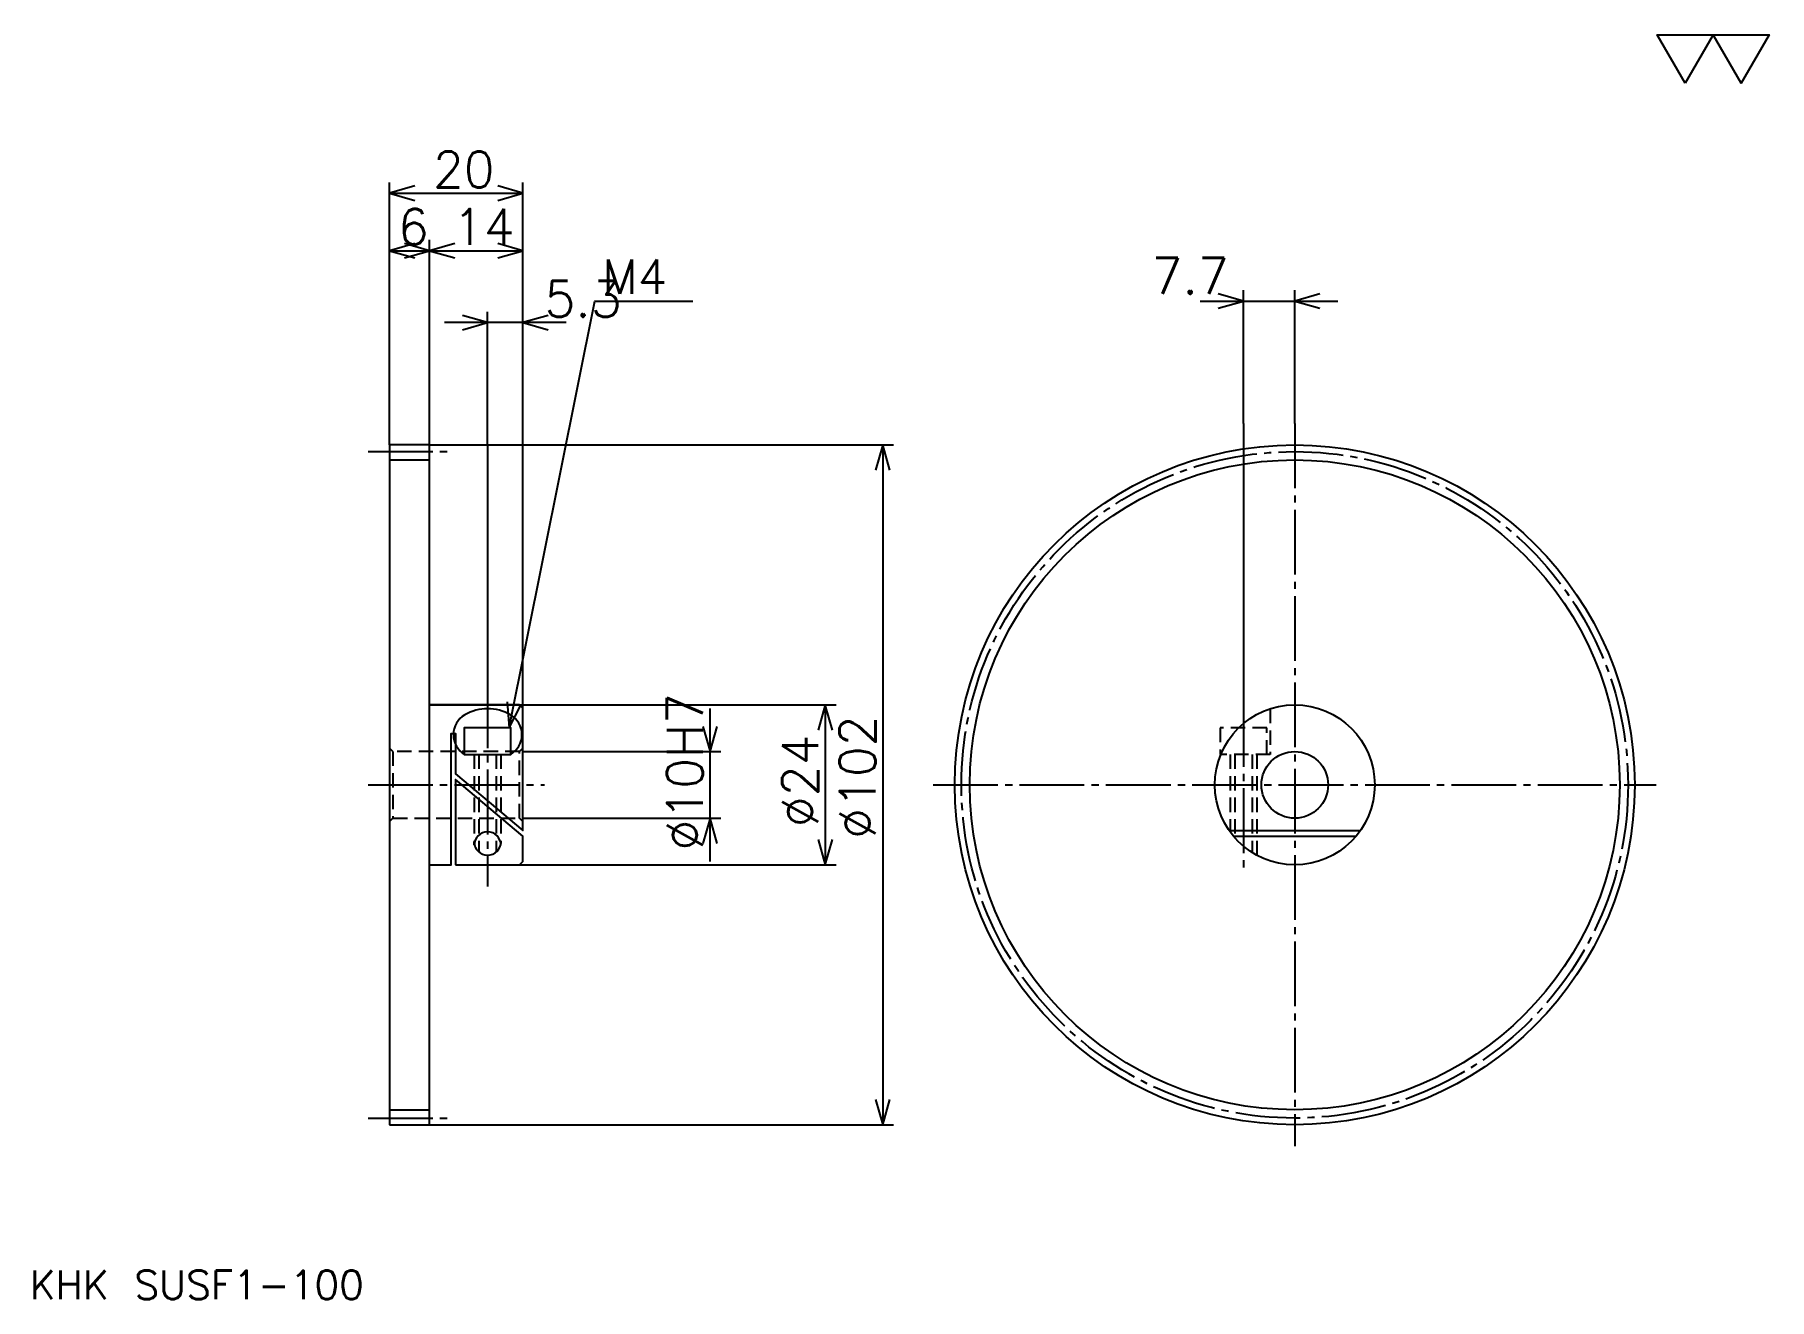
# Model space of a CAD drawing. Extents: x 12 to 272, y 12 to 202.
import ezdxf

# ---------------------------------------------------------------- set-up
doc = ezdxf.new("R2010")
doc.units = 0
doc.linetypes.add('DASHDOT', pattern=[12.955752, 9.716814, -1.079646, 1.079646, -1.079646])
doc.linetypes.add('HIDDEN', pattern=[3.238938, 2.159292, -1.079646])
doc.layers.get('0').update_dxf_attribs({"linetype": 'CONTINUOUS'})
doc.layers.add('DASHDOT', color=6, linetype='DASHDOT')
doc.layers.add('HIDDEN', color=2, linetype='HIDDEN')
doc.styles.add('KANJI', font='TXT', dxfattribs={"bigfont": 'BIGFONT'})

msp = doc.modelspace()

# ---------------------------------------------------------------- linework, layer by layer
at = {"color": 5}
for p, q in [((64.778763, 140.070801), (64.778763, 179.477875)), ((64.778763, 177.858414), (84.778763, 177.858414)), ((84.778763, 140.070801), (84.778763, 179.477875)), ((64.778763, 169.221252), (70.778763, 169.221252)), ((70.778763, 140.070801), (70.778763, 170.840714)), ((70.778763, 169.221252), (84.778763, 169.221252)), ((186.379654, 161.663727), (207.0354, 161.663727)), ((192.857529, 143.309738), (192.857529, 163.283188)), ((200.557526, 143.309738), (200.557526, 163.283188)), ((79.47876, 140.070801), (79.47876, 160.04425)), ((91.256638, 158.424774), (73.000885, 158.424774)), ((192.857529, 143.309738), (192.857529, 101.513542)), ((64.778763, 140.070801), (64.778763, 140.070801)), ((70.778763, 140.070801), (70.778763, 140.070801)), ((70.778763, 140.070801), (84.778763, 140.070801)), ((79.47876, 140.070801), (79.47876, 101.070801)), ((84.778763, 140.070801), (140.380524, 140.070801)), ((84.778763, 100.570801), (84.778763, 140.070801)), ((138.761063, 140.070801), (138.761063, 38.070801)), ((70.778763, 101.070801), (84.778763, 101.070801)), ((84.778763, 101.070801), (131.743362, 101.070801)), ((112.849564, 77.592926), (112.849564, 100.548676)), ((130.123901, 101.070801), (130.123901, 77.070801)), ((84.778763, 94.070801), (114.469025, 94.070801)), ((84.778763, 84.070801), (114.469025, 84.070801)), ((84.278763, 77.070801), (84.778763, 77.070801)), ((84.778763, 77.070801), (131.743362, 77.070801)), ((70.778763, 38.070801), (84.778763, 38.070801)), ((84.778763, 38.070801), (140.380524, 38.070801))]:
    msp.add_line(p, q, dxfattribs=at)
at = {"color": 4}
for p, q in [((64.778763, 137.820801), (70.778763, 137.820801)), ((76.051094, 93.630798), (82.906433, 93.630798)), ((190.707764, 82.216431), (210.407272, 82.216431)), ((191.353729, 81.370804), (209.761322, 81.370804)), ((77.47876, 80.006104), (77.47876, 80.510971)), ((81.47876, 80.006104), (81.47876, 80.510971)), ((64.778763, 40.320801), (70.778763, 40.320801))]:
    msp.add_line(p, q, dxfattribs=at)
at = {"color": 7}
msp.add_lwpolyline([(259.115051, 194.336288), (254.904434, 201.634689), (271.746918, 201.634689), (267.536285, 194.336288), (263.325684, 201.634689), (259.115051, 194.336288)], dxfattribs=at)
at = {"color": 5}
for points in [[(68.557526, 178.938049), (64.778763, 177.858414), (68.557526, 176.778778)], [(81, 176.778778), (84.778763, 177.858414), (81, 178.938049)], [(68.557526, 170.300888), (64.778763, 169.221252), (68.557526, 168.141602)], [(67, 168.141602), (70.778763, 169.221252), (67, 170.300888)], [(74.557526, 170.300888), (70.778763, 169.221252), (74.557526, 168.141602)], [(81, 168.141602), (84.778763, 169.221252), (81, 170.300888)], [(82.717697, 97.630798), (95.575226, 161.663727), (110.258408, 161.663727)], [(189.078766, 160.584076), (192.857529, 161.663727), (189.078766, 162.743362)], [(204.336288, 162.743362), (200.557526, 161.663727), (204.336288, 160.584076)], [(75.700005, 157.345139), (79.47876, 158.424774), (75.700005, 159.504425)], [(88.557526, 159.504425), (84.778763, 158.424774), (88.557526, 157.345139)], [(139.840698, 136.292038), (138.761063, 140.070801), (137.681427, 136.292038)], [(82.403091, 101.548157), (82.717697, 97.630798), (84.520126, 101.12307)], [(131.203537, 97.292038), (130.123901, 101.070801), (129.04425, 97.292038)], [(111.769913, 97.849564), (112.849564, 94.070801), (113.929207, 97.849564)], [(113.929207, 80.292038), (112.849564, 84.070801), (111.769913, 80.292038)], [(129.04425, 80.849564), (130.123901, 77.070801), (131.203537, 80.849564)], [(137.681427, 41.849564), (138.761063, 38.070801), (139.840698, 41.849564)]]:
    msp.add_lwpolyline(points, dxfattribs=at)
at = {"color": 4}
for points in [[(64.778763, 38.070801), (64.778763, 38.070801), (70.778763, 38.070801), (70.778763, 38.070801), (70.778763, 140.070801), (70.778763, 140.070801), (64.778763, 140.070801), (64.778763, 140.070801), (64.778763, 38.070801)], [(70.778763, 77.070801), (74.0177, 77.070801), (74.0177, 96.770798), (74.665489, 96.770798), (74.665489, 90.702469), (84.778763, 82.216431), (84.778763, 100.570801), (84.278763, 101.070801), (70.778763, 101.070801)], [(75.97876, 93.630798), (82.97876, 93.630798), (82.97876, 97.630798), (75.97876, 97.630798), (75.97876, 93.630798)], [(74.665489, 77.070801), (84.278763, 77.070801), (84.778763, 77.570801), (84.778763, 81.370804), (74.665489, 89.856842), (74.665489, 77.070801)]]:
    msp.add_lwpolyline(points, dxfattribs=at)
for radius in [51, 48.75, 12, 5]:
    msp.add_circle((200.557526, 89.070801), radius, dxfattribs=at)
for centre, radius, start, end in [((77.764931, 96.599251), 3.42767, 120.0000124, 239.99999272), ((79.47876, 93.630798), 6.855341, 59.99999785, 120.00000215), ((81.192596, 96.599251), 3.42767, 299.99999362, 60.00000126), ((79.47876, 80.006104), 2, 0, 180), ((79.47876, 80.510971), 2, 180, 0)]:
    msp.add_arc(centre, radius, start, end, dxfattribs=at)
at = {"layer": 'DASHDOT', "color": 7}
for p, q in [((200.557526, 143.309738), (200.557526, 34.831863)), ((61.539825, 139.070801), (74.0177, 139.070801)), ((79.47876, 104.309738), (79.47876, 73.831863)), ((192.857529, 101.513542), (192.857529, 76.628059)), ((61.539825, 89.070801), (88.0177, 89.070801)), ((146.318588, 89.070801), (254.796463, 89.070801)), ((61.539825, 39.070801), (74.0177, 39.070801))]:
    msp.add_line(p, q, dxfattribs=at)
msp.add_circle((200.557526, 89.070801), 50, dxfattribs=at)
at = {"layer": 'HIDDEN', "color": 4}
for p, q in [((65.278763, 94.070801), (65.278763, 84.070801)), ((84.778763, 94.570801), (84.278763, 94.070801)), ((77.47876, 93.630798), (77.47876, 80.258537)), ((78.178764, 93.630798), (78.178764, 78.919937)), ((80.778763, 93.630798), (80.778763, 78.919937)), ((81.47876, 93.630798), (81.47876, 80.258537)), ((190.857513, 93.630798), (190.857513, 82.006104)), ((191.557526, 93.630798), (191.557526, 81.133545)), ((194.157516, 93.630798), (194.157516, 78.919937)), ((194.857529, 93.630798), (194.857529, 78.510971)), ((84.778763, 83.570801), (84.278763, 84.070801))]:
    msp.add_line(p, q, dxfattribs=at)
for points in [[(196.857529, 100.486145), (196.857529, 93.630798), (189.357513, 93.630798)], [(196.357529, 93.630798), (196.357529, 97.630798), (189.357513, 97.630798), (189.357513, 93.630798)], [(64.778763, 83.570801), (65.278763, 84.070801), (84.278763, 84.070801), (84.278763, 94.070801), (65.278763, 94.070801), (64.778763, 94.570801)]]:
    msp.add_lwpolyline(points, dxfattribs=at)

# ---------------------------------------------------------------- texts
at = {"color": 7, "style": 'KANJI'}
for s, height, p in [('20', 5.39823, (71.269913, 178.722137)), ('6', 5.39823, (66.024338, 170.084961)), ('14', 5.39823, (74.269913, 170.084961)), ('M4', 5.182301, (96.654869, 162.743378)), ('5.3', 5.39823, (88.0177, 159.288498)), ('KHK SUSF1-100', 4.318584, (10.79646, 11.876106))]:
    msp.add_text(s, height=height, dxfattribs=at).set_placement(p)
for s, rotation, p in [('7.7', 360, (179.092041, 162.743362)), ('%%c10H7', 90, (111.769913, 79.219032)), ('%%c102', 90, (137.681427, 80.973457)), ('%%c24', 90, (129.04425, 82.727882))]:
    msp.add_text(s, height=5.39823, rotation=rotation, dxfattribs=at).set_placement(p)

doc.saveas('drawing.dxf')
